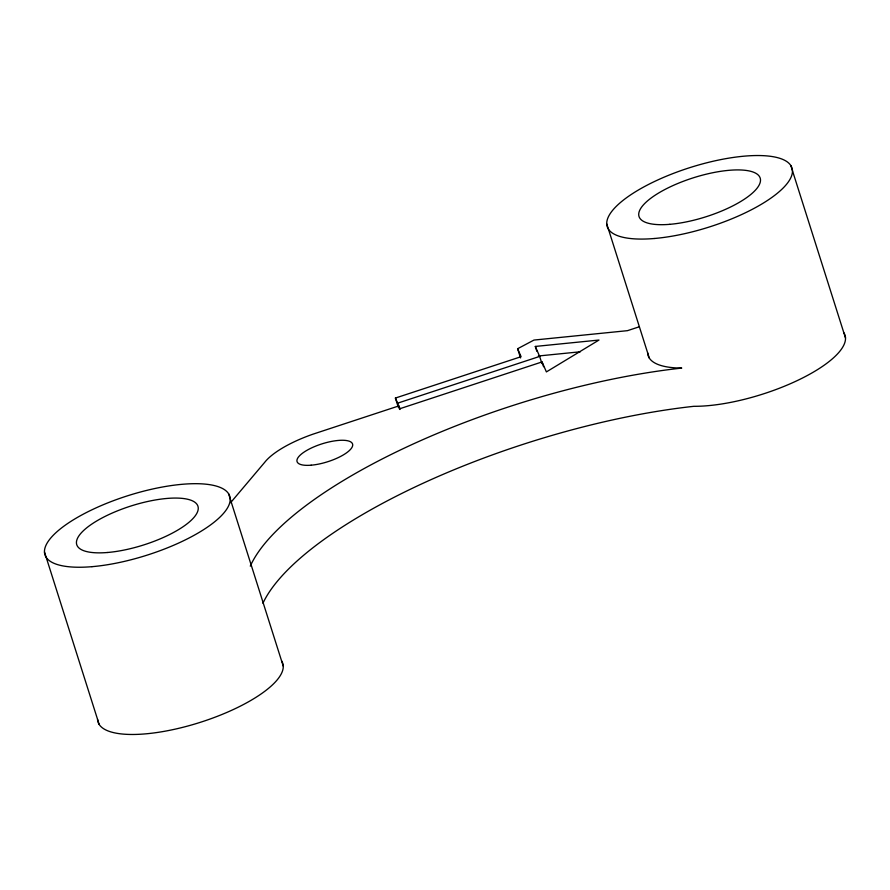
<?xml version="1.0" encoding="UTF-8"?>
<svg xmlns="http://www.w3.org/2000/svg" width="890" height="890" viewBox="0 0 890 890"><rect width="100%" height="100%" fill="white"/><g stroke="black" fill="none" stroke-linecap="round" stroke-linejoin="round"><path stroke-width="1.33" d="M230.588 502.705L264.686 462.355A66.461 21.416 -17.6 0 1 312.935 434.186L398.831 405.918L400.022 408.666L542.055 361.93L546.393 371.909L598.981 340.047L535.313 346.444L536.826 351.227M520.55 357.947L517.624 348.724L533.967 340.069L627.472 330.668L639.276 326.786M398.331 407.286L395.405 398.053L521.095 356.69L517.624 348.724M395.405 398.053L397.63 403.17L539.652 356.423L541.932 363.587M538.339 356L580.336 351.784M535.313 346.444L539.652 356.423M790.832 165.562L845.5 338M606.746 223.846L649.288 358.047M542.055 361.93L543.567 366.702M398.831 405.918L399.966 409.5M397.63 403.17L399.521 409.144M228.585 493.728L283.254 666.154M44.5 552L99.168 724.438M281.629 660.959A96.91 31.228 -17.6 0 1 199.683 722.524A96.91 31.228 -17.6 0 1 97.555 719.242M250.279 566.151A316.261 101.916 -17.6 0 1 681.751 368.082A96.91 31.228 -17.6 0 1 647.675 352.852M262.928 603.242A316.261 101.916 -17.6 0 1 693.877 406.307A96.91 31.228 -17.6 0 0 800.11 379.207A96.91 31.228 -17.6 0 0 843.887 332.793M107.579 552.49A63.557 20.481 -17.6 0 0 198.248 508.057A63.557 20.481 -17.6 0 0 106.222 515.844A63.557 20.481 -17.6 0 0 107.579 552.49M91.959 566.674A96.91 31.228 -17.6 0 0 230.198 498.923A96.91 31.228 -17.6 0 0 89.89 510.793A96.91 31.228 -17.6 0 0 91.959 566.674M654.206 238.509A96.91 31.228 -17.6 0 0 792.445 170.758A96.91 31.228 -17.6 0 0 652.136 182.639A96.91 31.228 -17.6 0 0 654.206 238.509M669.825 224.325A63.557 20.481 -17.6 0 0 760.494 179.891A63.557 20.481 -17.6 0 0 668.479 187.69A63.557 20.481 -17.6 0 0 669.825 224.325M311.155 465.192A29.125 9.389 -17.6 0 0 352.707 444.833A29.125 9.389 -17.6 0 0 310.543 448.404A29.125 9.389 -17.6 0 0 311.155 465.192"/></g></svg>
